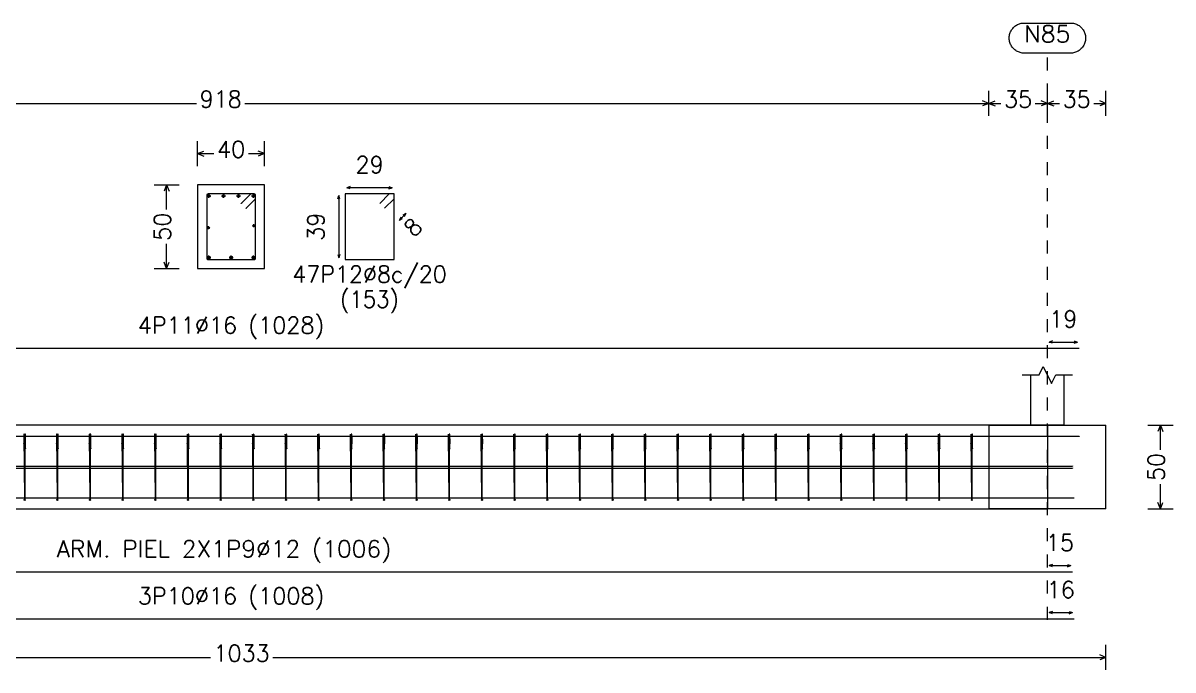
# Model space of a CAD drawing. Header units: inches. Extents: x 72863 to 72995, y 49095 to 49225.
# Drawn here: x 72916.11 to 72924.91, y 49138.99 to 49143.94 of the extents above; entities that cross this region are included whole.
import ezdxf
from ezdxf.enums import TextEntityAlignment as Align

# ---------------------------------------------------------------- set-up
doc = ezdxf.new("R2010")
doc.units = ezdxf.units.IN
doc.linetypes.add('CYPE_PUNTO', pattern=[0.075, 0, -0.075])
for name, color, linetype, lineweight in [('CIM_COTAS', 2, 'Continuous', 9), ('CIM_DIB_ARMADOS', 4, 'Continuous', 9), ('CIM_GEOMETRIA', 2, 'Continuous', 9), ('CIM_TXT_ARMADOS', 3, 'Continuous', 9)]:
    doc.layers.add(name, color=color, linetype=linetype, lineweight=lineweight)
doc.styles.add('CYPETXT', font='romans__.ttf', dxfattribs={"height": 0.2})

msp = doc.modelspace()

# ---------------------------------------------------------------- hatches: boundary and pattern name
at = {"layer": 'CIM_DIB_ARMADOS'}
h = msp.add_hatch(color=256, dxfattribs=at)
edge = h.paths.add_edge_path()
edge.add_arc((72917.7791, 49142.5564), 0.00102, 0, 360)
h = msp.add_hatch(color=256, dxfattribs=at)
edge = h.paths.add_edge_path()
edge.add_arc((72917.8162, 49142.5193), 0.00102, 0, 360)
h = msp.add_hatch(color=256, dxfattribs=at)
edge = h.paths.add_edge_path()
edge.add_arc((72916.1171, 49140.7189), 0.00102, 0, 360)
h = msp.add_hatch(color=256, dxfattribs=at)
edge = h.paths.add_edge_path()
edge.add_arc((72916.3669, 49140.7189), 0.00102, 0, 360)
h = msp.add_hatch(color=256, dxfattribs=at)
edge = h.paths.add_edge_path()
edge.add_arc((72916.6167, 49140.7189), 0.00102, 0, 360)
h = msp.add_hatch(color=256, dxfattribs=at)
edge = h.paths.add_edge_path()
edge.add_arc((72916.8665, 49140.7189), 0.00102, 0, 360)
h = msp.add_hatch(color=256, dxfattribs=at)
edge = h.paths.add_edge_path()
edge.add_arc((72917.1163, 49140.7189), 0.00102, 0, 360)
h = msp.add_hatch(color=256, dxfattribs=at)
edge = h.paths.add_edge_path()
edge.add_arc((72917.3661, 49140.7189), 0.00102, 0, 360)
h = msp.add_hatch(color=256, dxfattribs=at)
edge = h.paths.add_edge_path()
edge.add_arc((72917.6159, 49140.7189), 0.00102, 0, 360)
h = msp.add_hatch(color=256, dxfattribs=at)
edge = h.paths.add_edge_path()
edge.add_arc((72917.8656, 49140.7189), 0.00102, 0, 360)
h = msp.add_hatch(color=256, dxfattribs=at)
edge = h.paths.add_edge_path()
edge.add_arc((72918.1154, 49140.7189), 0.00102, 0, 360)
h = msp.add_hatch(color=256, dxfattribs=at)
edge = h.paths.add_edge_path()
edge.add_arc((72918.3652, 49140.7189), 0.00102, 0, 360)
h = msp.add_hatch(color=256, dxfattribs=at)
edge = h.paths.add_edge_path()
edge.add_arc((72918.615, 49140.7189), 0.00102, 0, 360)
h = msp.add_hatch(color=256, dxfattribs=at)
edge = h.paths.add_edge_path()
edge.add_arc((72918.8648, 49140.7189), 0.00102, 0, 360)
h = msp.add_hatch(color=256, dxfattribs=at)
edge = h.paths.add_edge_path()
edge.add_arc((72919.1146, 49140.7189), 0.00102, 0, 360)
h = msp.add_hatch(color=256, dxfattribs=at)
edge = h.paths.add_edge_path()
edge.add_arc((72919.3644, 49140.7189), 0.00102, 0, 360)
h = msp.add_hatch(color=256, dxfattribs=at)
edge = h.paths.add_edge_path()
edge.add_arc((72919.6142, 49140.7189), 0.00102, 0, 360)
h = msp.add_hatch(color=256, dxfattribs=at)
edge = h.paths.add_edge_path()
edge.add_arc((72919.864, 49140.7189), 0.00102, 0, 360)
h = msp.add_hatch(color=256, dxfattribs=at)
edge = h.paths.add_edge_path()
edge.add_arc((72920.1138, 49140.7189), 0.00102, 0, 360)
h = msp.add_hatch(color=256, dxfattribs=at)
edge = h.paths.add_edge_path()
edge.add_arc((72920.3636, 49140.7189), 0.00102, 0, 360)
h = msp.add_hatch(color=256, dxfattribs=at)
edge = h.paths.add_edge_path()
edge.add_arc((72920.6133, 49140.7189), 0.00102, 0, 360)
h = msp.add_hatch(color=256, dxfattribs=at)
edge = h.paths.add_edge_path()
edge.add_arc((72920.8631, 49140.7189), 0.00102, 0, 360)
h = msp.add_hatch(color=256, dxfattribs=at)
edge = h.paths.add_edge_path()
edge.add_arc((72921.1129, 49140.7189), 0.00102, 0, 360)
h = msp.add_hatch(color=256, dxfattribs=at)
edge = h.paths.add_edge_path()
edge.add_arc((72921.3627, 49140.7189), 0.00102, 0, 360)
h = msp.add_hatch(color=256, dxfattribs=at)
edge = h.paths.add_edge_path()
edge.add_arc((72921.6125, 49140.7189), 0.00102, 0, 360)
h = msp.add_hatch(color=256, dxfattribs=at)
edge = h.paths.add_edge_path()
edge.add_arc((72921.8623, 49140.7189), 0.00102, 0, 360)
h = msp.add_hatch(color=256, dxfattribs=at)
edge = h.paths.add_edge_path()
edge.add_arc((72922.1121, 49140.7189), 0.00102, 0, 360)
h = msp.add_hatch(color=256, dxfattribs=at)
edge = h.paths.add_edge_path()
edge.add_arc((72922.3619, 49140.7189), 0.00102, 0, 360)
h = msp.add_hatch(color=256, dxfattribs=at)
edge = h.paths.add_edge_path()
edge.add_arc((72922.6117, 49140.7189), 0.00102, 0, 360)
h = msp.add_hatch(color=256, dxfattribs=at)
edge = h.paths.add_edge_path()
edge.add_arc((72922.8615, 49140.7189), 0.00102, 0, 360)
h = msp.add_hatch(color=256, dxfattribs=at)
edge = h.paths.add_edge_path()
edge.add_arc((72923.1113, 49140.7189), 0.00102, 0, 360)
h = msp.add_hatch(color=256, dxfattribs=at)
edge = h.paths.add_edge_path()
edge.add_arc((72923.361, 49140.7189), 0.00102, 0, 360)
h = msp.add_hatch(color=256, dxfattribs=at)
edge = h.paths.add_edge_path()
edge.add_arc((72924.1881, 49140.776), 0.00102, 0, 360)
h = msp.add_hatch(color=256, dxfattribs=at)
edge = h.paths.add_edge_path()
edge.add_arc((72916.1282, 49140.6818), 0.00102, 0, 360)
h = msp.add_hatch(color=256, dxfattribs=at)
edge = h.paths.add_edge_path()
edge.add_arc((72916.378, 49140.6818), 0.00102, 0, 360)
h = msp.add_hatch(color=256, dxfattribs=at)
edge = h.paths.add_edge_path()
edge.add_arc((72916.6278, 49140.6818), 0.00102, 0, 360)
h = msp.add_hatch(color=256, dxfattribs=at)
edge = h.paths.add_edge_path()
edge.add_arc((72916.8776, 49140.6818), 0.00102, 0, 360)
h = msp.add_hatch(color=256, dxfattribs=at)
edge = h.paths.add_edge_path()
edge.add_arc((72917.1274, 49140.6818), 0.00102, 0, 360)
h = msp.add_hatch(color=256, dxfattribs=at)
edge = h.paths.add_edge_path()
edge.add_arc((72917.3772, 49140.6818), 0.00102, 0, 360)
h = msp.add_hatch(color=256, dxfattribs=at)
edge = h.paths.add_edge_path()
edge.add_arc((72917.627, 49140.6818), 0.00102, 0, 360)
h = msp.add_hatch(color=256, dxfattribs=at)
edge = h.paths.add_edge_path()
edge.add_arc((72917.8768, 49140.6818), 0.00102, 0, 360)
h = msp.add_hatch(color=256, dxfattribs=at)
edge = h.paths.add_edge_path()
edge.add_arc((72918.1266, 49140.6818), 0.00102, 0, 360)
h = msp.add_hatch(color=256, dxfattribs=at)
edge = h.paths.add_edge_path()
edge.add_arc((72918.3764, 49140.6818), 0.00102, 0, 360)
h = msp.add_hatch(color=256, dxfattribs=at)
edge = h.paths.add_edge_path()
edge.add_arc((72918.6261, 49140.6818), 0.00102, 0, 360)
h = msp.add_hatch(color=256, dxfattribs=at)
edge = h.paths.add_edge_path()
edge.add_arc((72918.8759, 49140.6818), 0.00102, 0, 360)
h = msp.add_hatch(color=256, dxfattribs=at)
edge = h.paths.add_edge_path()
edge.add_arc((72919.1257, 49140.6818), 0.00102, 0, 360)
h = msp.add_hatch(color=256, dxfattribs=at)
edge = h.paths.add_edge_path()
edge.add_arc((72919.3755, 49140.6818), 0.00102, 0, 360)
h = msp.add_hatch(color=256, dxfattribs=at)
edge = h.paths.add_edge_path()
edge.add_arc((72919.6253, 49140.6818), 0.00102, 0, 360)
h = msp.add_hatch(color=256, dxfattribs=at)
edge = h.paths.add_edge_path()
edge.add_arc((72919.8751, 49140.6818), 0.00102, 0, 360)
h = msp.add_hatch(color=256, dxfattribs=at)
edge = h.paths.add_edge_path()
edge.add_arc((72920.1249, 49140.6818), 0.00102, 0, 360)
h = msp.add_hatch(color=256, dxfattribs=at)
edge = h.paths.add_edge_path()
edge.add_arc((72920.3747, 49140.6818), 0.00102, 0, 360)
h = msp.add_hatch(color=256, dxfattribs=at)
edge = h.paths.add_edge_path()
edge.add_arc((72920.6245, 49140.6818), 0.00102, 0, 360)
h = msp.add_hatch(color=256, dxfattribs=at)
edge = h.paths.add_edge_path()
edge.add_arc((72920.8743, 49140.6818), 0.00102, 0, 360)
h = msp.add_hatch(color=256, dxfattribs=at)
edge = h.paths.add_edge_path()
edge.add_arc((72921.1241, 49140.6818), 0.00102, 0, 360)
h = msp.add_hatch(color=256, dxfattribs=at)
edge = h.paths.add_edge_path()
edge.add_arc((72921.3738, 49140.6818), 0.00102, 0, 360)
h = msp.add_hatch(color=256, dxfattribs=at)
edge = h.paths.add_edge_path()
edge.add_arc((72921.6236, 49140.6818), 0.00102, 0, 360)
h = msp.add_hatch(color=256, dxfattribs=at)
edge = h.paths.add_edge_path()
edge.add_arc((72921.8734, 49140.6818), 0.00102, 0, 360)
h = msp.add_hatch(color=256, dxfattribs=at)
edge = h.paths.add_edge_path()
edge.add_arc((72922.1232, 49140.6818), 0.00102, 0, 360)
h = msp.add_hatch(color=256, dxfattribs=at)
edge = h.paths.add_edge_path()
edge.add_arc((72922.373, 49140.6818), 0.00102, 0, 360)
h = msp.add_hatch(color=256, dxfattribs=at)
edge = h.paths.add_edge_path()
edge.add_arc((72922.6228, 49140.6818), 0.00102, 0, 360)
h = msp.add_hatch(color=256, dxfattribs=at)
edge = h.paths.add_edge_path()
edge.add_arc((72922.8726, 49140.6818), 0.00102, 0, 360)
h = msp.add_hatch(color=256, dxfattribs=at)
edge = h.paths.add_edge_path()
edge.add_arc((72923.1224, 49140.6818), 0.00102, 0, 360)
h = msp.add_hatch(color=256, dxfattribs=at)
edge = h.paths.add_edge_path()
edge.add_arc((72923.3722, 49140.6818), 0.00102, 0, 360)
h = msp.add_hatch(color=256, dxfattribs=at)
edge = h.paths.add_edge_path()
edge.add_arc((72924.1369, 49140.5481), 0.00102, 0, 360)
h = msp.add_hatch(color=256, dxfattribs=at)
edge = h.paths.add_edge_path()
edge.add_arc((72924.1369, 49140.5328), 0.00102, 0, 360)
h = msp.add_hatch(color=256, dxfattribs=at)
edge = h.paths.add_edge_path()
edge.add_arc((72924.1497, 49140.3049), 0.00102, 0, 360)

# ---------------------------------------------------------------- linework, layer by layer
at = {"layer": 'CIM_COTAS', "linetype": 'CYPE_PUNTO'}
msp.add_line((72923.9449, 49139.3725), (72923.9449, 49143.7056), dxfattribs=at)
at = {"layer": 'CIM_COTAS'}
for p, q in [((72923.4969, 49143.2256), (72923.4969, 49143.4176)), ((72923.4969, 49143.2256), (72923.4969, 49143.4176)), ((72923.9449, 49143.2256), (72923.9449, 49143.4176)), ((72923.9449, 49143.2256), (72923.9449, 49143.4176)), ((72924.3929, 49143.2256), (72924.3929, 49143.4176)), ((72911.7465, 49143.3216), (72917.4365, 49143.3216)), ((72917.807, 49143.3216), (72923.4969, 49143.3216)), ((72923.4969, 49143.3216), (72923.4489, 49143.3408)), ((72923.4969, 49143.3216), (72923.4489, 49143.3024)), ((72923.4969, 49143.3216), (72923.5449, 49143.3408)), ((72923.4969, 49143.3216), (72923.5449, 49143.3024)), ((72923.4969, 49143.3216), (72923.5894, 49143.3216)), ((72923.8525, 49143.3216), (72923.9449, 49143.3216)), ((72923.9449, 49143.3216), (72923.8969, 49143.3408)), ((72923.9449, 49143.3216), (72923.8969, 49143.3024)), ((72923.9449, 49143.3216), (72923.9929, 49143.3408)), ((72923.9449, 49143.3216), (72923.9929, 49143.3024)), ((72923.9449, 49143.3216), (72924.0374, 49143.3216)), ((72924.3005, 49143.3216), (72924.3929, 49143.3216)), ((72924.3929, 49143.3216), (72924.3449, 49143.3408)), ((72924.3929, 49143.3216), (72924.3449, 49143.3024)), ((72917.4457, 49142.8416), (72917.4457, 49143.0336)), ((72917.9577, 49142.8416), (72917.9577, 49143.0336)), ((72917.4457, 49142.9376), (72917.4937, 49142.9568)), ((72917.4457, 49142.9376), (72917.4937, 49142.9184)), ((72917.4457, 49142.9376), (72917.5702, 49142.9376)), ((72917.8333, 49142.9376), (72917.9577, 49142.9376)), ((72917.9577, 49142.9376), (72917.9097, 49142.9568)), ((72917.9577, 49142.9376), (72917.9097, 49142.9184)), ((72917.1121, 49142.6979), (72917.3041, 49142.6979)), ((72917.2081, 49142.6979), (72917.1889, 49142.6499)), ((72917.2081, 49142.6979), (72917.2273, 49142.6499)), ((72917.2081, 49142.5094), (72917.2081, 49142.6979)), ((72917.2081, 49142.0579), (72917.2081, 49142.2464)), ((72917.1121, 49142.0579), (72917.3041, 49142.0579)), ((72917.2081, 49142.0579), (72917.1889, 49142.1059)), ((72917.2081, 49142.0579), (72917.2273, 49142.1059)), ((72924.7136, 49140.8605), (72924.9056, 49140.8605)), ((72924.8096, 49140.8605), (72924.7904, 49140.8125)), ((72924.8096, 49140.8605), (72924.8288, 49140.8125)), ((72924.8096, 49140.672), (72924.8096, 49140.8605)), ((72924.8096, 49140.2205), (72924.8096, 49140.4089)), ((72924.7136, 49140.2205), (72924.9056, 49140.2205)), ((72924.8096, 49140.2205), (72924.7904, 49140.2685)), ((72924.8096, 49140.2205), (72924.8288, 49140.2685)), ((72924.3929, 49138.9885), (72924.3929, 49139.1805)), ((72911.1705, 49139.0845), (72917.5427, 49139.0845)), ((72918.0208, 49139.0845), (72924.3929, 49139.0845)), ((72924.3929, 49139.0845), (72924.3449, 49139.1037)), ((72924.3929, 49139.0845), (72924.3449, 49139.0653))]:
    msp.add_line(p, q, dxfattribs=at)
msp.add_lwpolyline([(72924.1216, 49143.936), (72924.1293, 49143.9357), (72924.1369, 49143.9349), (72924.1445, 49143.9337), (72924.152, 49143.9319), (72924.1594, 49143.9296), (72924.1666, 49143.9268), (72924.1735, 49143.9236), (72924.1803, 49143.9199), (72924.1868, 49143.9158), (72924.193, 49143.9112), (72924.1989, 49143.9062), (72924.2044, 49143.9009), (72924.2096, 49143.8952), (72924.2143, 49143.8891), (72924.2187, 49143.8828), (72924.2226, 49143.8761), (72924.2261, 49143.8693), (72924.2291, 49143.8622), (72924.2316, 49143.8549), (72924.2336, 49143.8475), (72924.2352, 49143.8399), (72924.2362, 49143.8323), (72924.2367, 49143.8246), (72924.2367, 49143.8169), (72924.2362, 49143.8092), (72924.2352, 49143.8016), (72924.2336, 49143.7941), (72924.2316, 49143.7866), (72924.2291, 49143.7794), (72924.2261, 49143.7723), (72924.2226, 49143.7654), (72924.2187, 49143.7588), (72924.2143, 49143.7524), (72924.2096, 49143.7464), (72924.2044, 49143.7407), (72924.1989, 49143.7353), (72924.193, 49143.7304), (72924.1868, 49143.7258), (72924.1803, 49143.7217), (72924.1735, 49143.718), (72924.1666, 49143.7147), (72924.1594, 49143.712), (72924.152, 49143.7097), (72924.1445, 49143.7079), (72924.1369, 49143.7066), (72924.1293, 49143.7058), (72924.1216, 49143.7056), (72923.7683, 49143.7056), (72923.7606, 49143.7058), (72923.7529, 49143.7066), (72923.7454, 49143.7079), (72923.7379, 49143.7097), (72923.7305, 49143.712), (72923.7233, 49143.7147), (72923.7163, 49143.718), (72923.7096, 49143.7217), (72923.7031, 49143.7258), (72923.6969, 49143.7304), (72923.691, 49143.7353), (72923.6855, 49143.7407), (72923.6803, 49143.7464), (72923.6756, 49143.7524), (72923.6712, 49143.7588), (72923.6673, 49143.7654), (72923.6638, 49143.7723), (72923.6608, 49143.7794), (72923.6583, 49143.7866), (72923.6562, 49143.7941), (72923.6547, 49143.8016), (72923.6537, 49143.8092), (72923.6532, 49143.8169), (72923.6532, 49143.8246), (72923.6537, 49143.8323), (72923.6547, 49143.8399), (72923.6562, 49143.8475), (72923.6583, 49143.8549), (72923.6608, 49143.8622), (72923.6638, 49143.8693), (72923.6673, 49143.8761), (72923.6712, 49143.8828), (72923.6756, 49143.8891), (72923.6803, 49143.8952), (72923.6855, 49143.9009), (72923.691, 49143.9062), (72923.6969, 49143.9112), (72923.7031, 49143.9158), (72923.7096, 49143.9199), (72923.7163, 49143.9236), (72923.7233, 49143.9268), (72923.7305, 49143.9296), (72923.7379, 49143.9319), (72923.7454, 49143.9337), (72923.7529, 49143.9349), (72923.7606, 49143.9357), (72923.7683, 49143.936), (72924.1216, 49143.936)], close=True, dxfattribs=at)
at = {"layer": 'CIM_DIB_ARMADOS'}
for p, q in [((72917.5149, 49142.6134), (72917.5456, 49142.6134)), ((72917.5302, 49142.5981), (72917.5302, 49142.6288)), ((72917.6292, 49142.6134), (72917.6599, 49142.6134)), ((72917.6446, 49142.5981), (72917.6446, 49142.6288)), ((72917.7436, 49142.6134), (72917.7743, 49142.6134)), ((72917.7589, 49142.5981), (72917.7589, 49142.6288)), ((72917.8579, 49142.6134), (72917.8886, 49142.6134)), ((72917.8733, 49142.5981), (72917.8733, 49142.6288)), ((72917.8758, 49142.3741), (72917.8758, 49142.3971)), ((72917.5161, 49142.3702), (72917.5392, 49142.3702)), ((72917.5277, 49142.3587), (72917.5277, 49142.3817)), ((72917.8643, 49142.3856), (72917.8873, 49142.3856)), ((72917.5149, 49142.1424), (72917.5456, 49142.1424)), ((72917.5302, 49142.127), (72917.5302, 49142.1577)), ((72917.6864, 49142.1424), (72917.7171, 49142.1424)), ((72917.7017, 49142.127), (72917.7017, 49142.1577)), ((72917.8579, 49142.1424), (72917.8886, 49142.1424)), ((72917.8733, 49142.127), (72917.8733, 49142.1577))]:
    msp.add_line(p, q, dxfattribs=at)
for points in [[(72917.8162, 49142.5193), (72917.8856, 49142.5887), (72917.8878, 49142.592), (72917.8886, 49142.5959), (72917.8886, 49142.6185), (72917.8872, 49142.6237), (72917.8835, 49142.6274), (72917.8784, 49142.6288), (72917.5251, 49142.6288), (72917.52, 49142.6274), (72917.5162, 49142.6237), (72917.5149, 49142.6185), (72917.5149, 49142.1373), (72917.5162, 49142.1321), (72917.52, 49142.1284), (72917.5251, 49142.127), (72917.8784, 49142.127), (72917.8835, 49142.1284), (72917.8872, 49142.1321), (72917.8886, 49142.1373), (72917.8886, 49142.6185), (72917.8872, 49142.6237), (72917.8835, 49142.6274), (72917.8784, 49142.6288), (72917.8557, 49142.6288), (72917.8518, 49142.628), (72917.8485, 49142.6258), (72917.7791, 49142.5564)], [(72918.8751, 49142.5193), (72918.9475, 49142.5917), (72918.9475, 49142.6288), (72918.5737, 49142.6288), (72918.5737, 49142.127), (72918.9475, 49142.127), (72918.9475, 49142.6288), (72918.9104, 49142.6288), (72918.838, 49142.5564)], [(72911.2448, 49141.2336), (72911.2448, 49141.4486), (72911.4585, 49141.4486), (72923.9449, 49141.4486), (72924.1881, 49141.4486)], [(72911.2448, 49140.5609), (72911.2448, 49140.7606), (72911.2468, 49140.7683), (72911.2525, 49140.7739), (72911.2601, 49140.776), (72911.4585, 49140.776), (72923.9449, 49140.776), (72924.1881, 49140.776)], [(72916.1282, 49140.6818), (72916.1285, 49140.7512), (72916.1285, 49140.7545), (72916.1284, 49140.7585), (72916.1282, 49140.7811), (72916.1281, 49140.7862), (72916.1281, 49140.79), (72916.128, 49140.7913), (72916.1231, 49140.7913), (72916.1231, 49140.79), (72916.123, 49140.7862), (72916.123, 49140.7811), (72916.123, 49140.2998), (72916.123, 49140.2947), (72916.123, 49140.2909), (72916.123, 49140.2896), (72916.123, 49140.2909), (72916.1229, 49140.2947), (72916.1229, 49140.2998), (72916.118, 49140.7811), (72916.1179, 49140.7862), (72916.1178, 49140.79), (72916.1177, 49140.7913), (72916.1174, 49140.7913), (72916.1174, 49140.7906), (72916.1174, 49140.7883), (72916.1171, 49140.7189)], [(72916.378, 49140.6818), (72916.3783, 49140.7512), (72916.3783, 49140.7545), (72916.3782, 49140.7585), (72916.378, 49140.7811), (72916.3779, 49140.7862), (72916.3778, 49140.79), (72916.3778, 49140.7913), (72916.3729, 49140.7913), (72916.3729, 49140.79), (72916.3728, 49140.7862), (72916.3728, 49140.7811), (72916.3728, 49140.2998), (72916.3728, 49140.2947), (72916.3728, 49140.2909), (72916.3728, 49140.2896), (72916.3728, 49140.2909), (72916.3727, 49140.2947), (72916.3727, 49140.2998), (72916.3678, 49140.7811), (72916.3677, 49140.7862), (72916.3676, 49140.79), (72916.3675, 49140.7913), (72916.3672, 49140.7913), (72916.3672, 49140.7906), (72916.3671, 49140.7883), (72916.3669, 49140.7189)], [(72916.6278, 49140.6818), (72916.6281, 49140.7512), (72916.6281, 49140.7545), (72916.628, 49140.7585), (72916.6278, 49140.7811), (72916.6277, 49140.7862), (72916.6276, 49140.79), (72916.6276, 49140.7913), (72916.6227, 49140.7913), (72916.6226, 49140.79), (72916.6226, 49140.7862), (72916.6226, 49140.7811), (72916.6226, 49140.2998), (72916.6226, 49140.2947), (72916.6226, 49140.2909), (72916.6226, 49140.2896), (72916.6226, 49140.2909), (72916.6225, 49140.2947), (72916.6225, 49140.2998), (72916.6176, 49140.7811), (72916.6175, 49140.7862), (72916.6174, 49140.79), (72916.6173, 49140.7913), (72916.617, 49140.7913), (72916.617, 49140.7906), (72916.6169, 49140.7883), (72916.6167, 49140.7189)], [(72916.8776, 49140.6818), (72916.8779, 49140.7512), (72916.8779, 49140.7545), (72916.8778, 49140.7585), (72916.8776, 49140.7811), (72916.8775, 49140.7862), (72916.8774, 49140.79), (72916.8773, 49140.7913), (72916.8725, 49140.7913), (72916.8724, 49140.79), (72916.8724, 49140.7862), (72916.8724, 49140.7811), (72916.8724, 49140.2998), (72916.8724, 49140.2947), (72916.8724, 49140.2909), (72916.8724, 49140.2896), (72916.8724, 49140.2909), (72916.8723, 49140.2947), (72916.8723, 49140.2998), (72916.8674, 49140.7811), (72916.8673, 49140.7862), (72916.8672, 49140.79), (72916.8671, 49140.7913), (72916.8668, 49140.7913), (72916.8668, 49140.7906), (72916.8667, 49140.7883), (72916.8665, 49140.7189)], [(72917.1274, 49140.6818), (72917.1276, 49140.7512), (72917.1276, 49140.7545), (72917.1276, 49140.7585), (72917.1274, 49140.7811), (72917.1273, 49140.7862), (72917.1272, 49140.79), (72917.1271, 49140.7913), (72917.1223, 49140.7913), (72917.1222, 49140.79), (72917.1222, 49140.7862), (72917.1222, 49140.7811), (72917.1222, 49140.2998), (72917.1222, 49140.2947), (72917.1222, 49140.2909), (72917.1222, 49140.2896), (72917.1221, 49140.2909), (72917.1221, 49140.2947), (72917.1221, 49140.2998), (72917.1171, 49140.7811), (72917.1171, 49140.7862), (72917.117, 49140.79), (72917.1169, 49140.7913), (72917.1166, 49140.7913), (72917.1165, 49140.7906), (72917.1165, 49140.7883), (72917.1163, 49140.7189)], [(72917.3772, 49140.6818), (72917.3774, 49140.7512), (72917.3774, 49140.7545), (72917.3774, 49140.7585), (72917.3772, 49140.7811), (72917.3771, 49140.7862), (72917.377, 49140.79), (72917.3769, 49140.7913), (72917.3721, 49140.7913), (72917.372, 49140.79), (72917.372, 49140.7862), (72917.3719, 49140.7811), (72917.3719, 49140.2998), (72917.3719, 49140.2947), (72917.3719, 49140.2909), (72917.3719, 49140.2896), (72917.3719, 49140.2909), (72917.3719, 49140.2947), (72917.3718, 49140.2998), (72917.3669, 49140.7811), (72917.3669, 49140.7862), (72917.3668, 49140.79), (72917.3667, 49140.7913), (72917.3664, 49140.7913), (72917.3663, 49140.7906), (72917.3663, 49140.7883), (72917.3661, 49140.7189)], [(72917.627, 49140.6818), (72917.6272, 49140.7512), (72917.6272, 49140.7545), (72917.6272, 49140.7585), (72917.627, 49140.7811), (72917.6269, 49140.7862), (72917.6268, 49140.79), (72917.6267, 49140.7913), (72917.6219, 49140.7913), (72917.6218, 49140.79), (72917.6218, 49140.7862), (72917.6217, 49140.7811), (72917.6217, 49140.2998), (72917.6217, 49140.2947), (72917.6217, 49140.2909), (72917.6217, 49140.2896), (72917.6217, 49140.2909), (72917.6217, 49140.2947), (72917.6216, 49140.2998), (72917.6167, 49140.7811), (72917.6167, 49140.7862), (72917.6166, 49140.79), (72917.6165, 49140.7913), (72917.6162, 49140.7913), (72917.6161, 49140.7906), (72917.6161, 49140.7883), (72917.6159, 49140.7189)], [(72917.8768, 49140.6818), (72917.877, 49140.7512), (72917.877, 49140.7545), (72917.877, 49140.7585), (72917.8768, 49140.7811), (72917.8767, 49140.7862), (72917.8766, 49140.79), (72917.8765, 49140.7913), (72917.8717, 49140.7913), (72917.8716, 49140.79), (72917.8715, 49140.7862), (72917.8715, 49140.7811), (72917.8715, 49140.2998), (72917.8715, 49140.2947), (72917.8715, 49140.2909), (72917.8715, 49140.2896), (72917.8715, 49140.2909), (72917.8715, 49140.2947), (72917.8714, 49140.2998), (72917.8665, 49140.7811), (72917.8664, 49140.7862), (72917.8664, 49140.79), (72917.8663, 49140.7913), (72917.866, 49140.7913), (72917.8659, 49140.7906), (72917.8659, 49140.7883), (72917.8656, 49140.7189)], [(72918.1266, 49140.6818), (72918.1268, 49140.7512), (72918.1268, 49140.7545), (72918.1268, 49140.7585), (72918.1265, 49140.7811), (72918.1265, 49140.7862), (72918.1264, 49140.79), (72918.1263, 49140.7913), (72918.1215, 49140.7913), (72918.1214, 49140.79), (72918.1213, 49140.7862), (72918.1213, 49140.7811), (72918.1213, 49140.2998), (72918.1213, 49140.2947), (72918.1213, 49140.2909), (72918.1213, 49140.2896), (72918.1213, 49140.2909), (72918.1213, 49140.2947), (72918.1212, 49140.2998), (72918.1163, 49140.7811), (72918.1162, 49140.7862), (72918.1161, 49140.79), (72918.1161, 49140.7913), (72918.1157, 49140.7913), (72918.1157, 49140.7906), (72918.1157, 49140.7883), (72918.1154, 49140.7189)], [(72918.3764, 49140.6818), (72918.3766, 49140.7512), (72918.3766, 49140.7545), (72918.3766, 49140.7585), (72918.3763, 49140.7811), (72918.3763, 49140.7862), (72918.3762, 49140.79), (72918.3761, 49140.7913), (72918.3713, 49140.7913), (72918.3712, 49140.79), (72918.3711, 49140.7862), (72918.3711, 49140.7811), (72918.3711, 49140.2998), (72918.3711, 49140.2947), (72918.3711, 49140.2909), (72918.3711, 49140.2896), (72918.3711, 49140.2909), (72918.3711, 49140.2947), (72918.371, 49140.2998), (72918.3661, 49140.7811), (72918.366, 49140.7862), (72918.3659, 49140.79), (72918.3658, 49140.7913), (72918.3655, 49140.7913), (72918.3655, 49140.7906), (72918.3655, 49140.7883), (72918.3652, 49140.7189)], [(72918.6261, 49140.6818), (72918.6264, 49140.7512), (72918.6264, 49140.7545), (72918.6264, 49140.7585), (72918.6261, 49140.7811), (72918.6261, 49140.7862), (72918.626, 49140.79), (72918.6259, 49140.7913), (72918.621, 49140.7913), (72918.621, 49140.79), (72918.6209, 49140.7862), (72918.6209, 49140.7811), (72918.6209, 49140.2998), (72918.6209, 49140.2947), (72918.6209, 49140.2909), (72918.6209, 49140.2896), (72918.6209, 49140.2909), (72918.6208, 49140.2947), (72918.6208, 49140.2998), (72918.6159, 49140.7811), (72918.6158, 49140.7862), (72918.6157, 49140.79), (72918.6156, 49140.7913), (72918.6153, 49140.7913), (72918.6153, 49140.7906), (72918.6153, 49140.7883), (72918.615, 49140.7189)], [(72918.8759, 49140.6818), (72918.8762, 49140.7512), (72918.8762, 49140.7545), (72918.8761, 49140.7585), (72918.8759, 49140.7811), (72918.8758, 49140.7862), (72918.8758, 49140.79), (72918.8757, 49140.7913), (72918.8708, 49140.7913), (72918.8708, 49140.79), (72918.8707, 49140.7862), (72918.8707, 49140.7811), (72918.8707, 49140.2998), (72918.8707, 49140.2947), (72918.8707, 49140.2909), (72918.8707, 49140.2896), (72918.8707, 49140.2909), (72918.8706, 49140.2947), (72918.8706, 49140.2998), (72918.8657, 49140.7811), (72918.8656, 49140.7862), (72918.8655, 49140.79), (72918.8654, 49140.7913), (72918.8651, 49140.7913), (72918.8651, 49140.7906), (72918.8651, 49140.7883), (72918.8648, 49140.7189)], [(72919.1257, 49140.6818), (72919.126, 49140.7512), (72919.126, 49140.7545), (72919.1259, 49140.7585), (72919.1257, 49140.7811), (72919.1256, 49140.7862), (72919.1255, 49140.79), (72919.1255, 49140.7913), (72919.1206, 49140.7913), (72919.1206, 49140.79), (72919.1205, 49140.7862), (72919.1205, 49140.7811), (72919.1205, 49140.2998), (72919.1205, 49140.2947), (72919.1205, 49140.2909), (72919.1205, 49140.2896), (72919.1205, 49140.2909), (72919.1204, 49140.2947), (72919.1204, 49140.2998), (72919.1155, 49140.7811), (72919.1154, 49140.7862), (72919.1153, 49140.79), (72919.1152, 49140.7913), (72919.1149, 49140.7913), (72919.1149, 49140.7906), (72919.1148, 49140.7883), (72919.1146, 49140.7189)], [(72919.3755, 49140.6818), (72919.3758, 49140.7512), (72919.3758, 49140.7545), (72919.3757, 49140.7585), (72919.3755, 49140.7811), (72919.3754, 49140.7862), (72919.3753, 49140.79), (72919.3753, 49140.7913), (72919.3704, 49140.7913), (72919.3703, 49140.79), (72919.3703, 49140.7862), (72919.3703, 49140.7811), (72919.3703, 49140.2998), (72919.3703, 49140.2947), (72919.3703, 49140.2909), (72919.3703, 49140.2896), (72919.3703, 49140.2909), (72919.3702, 49140.2947), (72919.3702, 49140.2998), (72919.3653, 49140.7811), (72919.3652, 49140.7862), (72919.3651, 49140.79), (72919.365, 49140.7913), (72919.3647, 49140.7913), (72919.3647, 49140.7906), (72919.3646, 49140.7883), (72919.3644, 49140.7189)], [(72919.6253, 49140.6818), (72919.6256, 49140.7512), (72919.6255, 49140.7545), (72919.6255, 49140.7585), (72919.6253, 49140.7811), (72919.6252, 49140.7862), (72919.6251, 49140.79), (72919.625, 49140.7913), (72919.6202, 49140.7913), (72919.6201, 49140.79), (72919.6201, 49140.7862), (72919.6201, 49140.7811), (72919.6201, 49140.2998), (72919.6201, 49140.2947), (72919.6201, 49140.2909), (72919.6201, 49140.2896), (72919.62, 49140.2909), (72919.62, 49140.2947), (72919.62, 49140.2998), (72919.615, 49140.7811), (72919.615, 49140.7862), (72919.6149, 49140.79), (72919.6148, 49140.7913), (72919.6145, 49140.7913), (72919.6144, 49140.7906), (72919.6144, 49140.7883), (72919.6142, 49140.7189)], [(72919.8751, 49140.6818), (72919.8753, 49140.7512), (72919.8753, 49140.7545), (72919.8753, 49140.7585), (72919.8751, 49140.7811), (72919.875, 49140.7862), (72919.8749, 49140.79), (72919.8748, 49140.7913), (72919.87, 49140.7913), (72919.8699, 49140.79), (72919.8699, 49140.7862), (72919.8699, 49140.7811), (72919.8699, 49140.2998), (72919.8699, 49140.2947), (72919.8699, 49140.2909), (72919.8699, 49140.2896), (72919.8698, 49140.2909), (72919.8698, 49140.2947), (72919.8697, 49140.2998), (72919.8648, 49140.7811), (72919.8648, 49140.7862), (72919.8647, 49140.79), (72919.8646, 49140.7913), (72919.8643, 49140.7913), (72919.8642, 49140.7906), (72919.8642, 49140.7883), (72919.864, 49140.7189)], [(72920.1249, 49140.6818), (72920.1251, 49140.7512), (72920.1251, 49140.7545), (72920.1251, 49140.7585), (72920.1249, 49140.7811), (72920.1248, 49140.7862), (72920.1247, 49140.79), (72920.1246, 49140.7913), (72920.1198, 49140.7913), (72920.1197, 49140.79), (72920.1197, 49140.7862), (72920.1196, 49140.7811), (72920.1196, 49140.2998), (72920.1196, 49140.2947), (72920.1196, 49140.2909), (72920.1196, 49140.2896), (72920.1196, 49140.2909), (72920.1196, 49140.2947), (72920.1195, 49140.2998), (72920.1146, 49140.7811), (72920.1146, 49140.7862), (72920.1145, 49140.79), (72920.1144, 49140.7913), (72920.1141, 49140.7913), (72920.114, 49140.7906), (72920.114, 49140.7883), (72920.1138, 49140.7189)], [(72920.3747, 49140.6818), (72920.3749, 49140.7512), (72920.3749, 49140.7545), (72920.3749, 49140.7585), (72920.3747, 49140.7811), (72920.3746, 49140.7862), (72920.3745, 49140.79), (72920.3744, 49140.7913), (72920.3696, 49140.7913), (72920.3695, 49140.79), (72920.3695, 49140.7862), (72920.3694, 49140.7811), (72920.3694, 49140.2998), (72920.3694, 49140.2947), (72920.3694, 49140.2909), (72920.3694, 49140.2896), (72920.3694, 49140.2909), (72920.3694, 49140.2947), (72920.3693, 49140.2998), (72920.3644, 49140.7811), (72920.3643, 49140.7862), (72920.3643, 49140.79), (72920.3642, 49140.7913), (72920.3639, 49140.7913), (72920.3638, 49140.7906), (72920.3638, 49140.7883), (72920.3636, 49140.7189)], [(72920.6245, 49140.6818), (72920.6247, 49140.7512), (72920.6247, 49140.7545), (72920.6247, 49140.7585), (72920.6245, 49140.7811), (72920.6244, 49140.7862), (72920.6243, 49140.79), (72920.6242, 49140.7913), (72920.6194, 49140.7913), (72920.6193, 49140.79), (72920.6192, 49140.7862), (72920.6192, 49140.7811), (72920.6192, 49140.2998), (72920.6192, 49140.2947), (72920.6192, 49140.2909), (72920.6192, 49140.2896), (72920.6192, 49140.2909), (72920.6192, 49140.2947), (72920.6191, 49140.2998), (72920.6142, 49140.7811), (72920.6141, 49140.7862), (72920.614, 49140.79), (72920.614, 49140.7913), (72920.6137, 49140.7913), (72920.6136, 49140.7906), (72920.6136, 49140.7883), (72920.6133, 49140.7189)], [(72920.8743, 49140.6818), (72920.8745, 49140.7512), (72920.8745, 49140.7545), (72920.8745, 49140.7585), (72920.8742, 49140.7811), (72920.8742, 49140.7862), (72920.8741, 49140.79), (72920.874, 49140.7913), (72920.8692, 49140.7913), (72920.8691, 49140.79), (72920.869, 49140.7862), (72920.869, 49140.7811), (72920.869, 49140.2998), (72920.869, 49140.2947), (72920.869, 49140.2909), (72920.869, 49140.2896), (72920.869, 49140.2909), (72920.869, 49140.2947), (72920.8689, 49140.2998), (72920.864, 49140.7811), (72920.8639, 49140.7862), (72920.8638, 49140.79), (72920.8638, 49140.7913), (72920.8634, 49140.7913), (72920.8634, 49140.7906), (72920.8634, 49140.7883), (72920.8631, 49140.7189)], [(72921.1241, 49140.6818), (72921.1243, 49140.7512), (72921.1243, 49140.7545), (72921.1243, 49140.7585), (72921.124, 49140.7811), (72921.124, 49140.7862), (72921.1239, 49140.79), (72921.1238, 49140.7913), (72921.1189, 49140.7913), (72921.1189, 49140.79), (72921.1188, 49140.7862), (72921.1188, 49140.7811), (72921.1188, 49140.2998), (72921.1188, 49140.2947), (72921.1188, 49140.2909), (72921.1188, 49140.2896), (72921.1188, 49140.2909), (72921.1188, 49140.2947), (72921.1187, 49140.2998), (72921.1138, 49140.7811), (72921.1137, 49140.7862), (72921.1136, 49140.79), (72921.1135, 49140.7913), (72921.1132, 49140.7913), (72921.1132, 49140.7906), (72921.1132, 49140.7883), (72921.1129, 49140.7189)], [(72921.3738, 49140.6818), (72921.3741, 49140.7512), (72921.3741, 49140.7545), (72921.3741, 49140.7585), (72921.3738, 49140.7811), (72921.3738, 49140.7862), (72921.3737, 49140.79), (72921.3736, 49140.7913), (72921.3687, 49140.7913), (72921.3687, 49140.79), (72921.3686, 49140.7862), (72921.3686, 49140.7811), (72921.3686, 49140.2998), (72921.3686, 49140.2947), (72921.3686, 49140.2909), (72921.3686, 49140.2896), (72921.3686, 49140.2909), (72921.3685, 49140.2947), (72921.3685, 49140.2998), (72921.3636, 49140.7811), (72921.3635, 49140.7862), (72921.3634, 49140.79), (72921.3633, 49140.7913), (72921.363, 49140.7913), (72921.363, 49140.7906), (72921.363, 49140.7883), (72921.3627, 49140.7189)], [(72921.6236, 49140.6818), (72921.6239, 49140.7512), (72921.6239, 49140.7545), (72921.6238, 49140.7585), (72921.6236, 49140.7811), (72921.6235, 49140.7862), (72921.6235, 49140.79), (72921.6234, 49140.7913), (72921.6185, 49140.7913), (72921.6185, 49140.79), (72921.6184, 49140.7862), (72921.6184, 49140.7811), (72921.6184, 49140.2998), (72921.6184, 49140.2947), (72921.6184, 49140.2909), (72921.6184, 49140.2896), (72921.6184, 49140.2909), (72921.6183, 49140.2947), (72921.6183, 49140.2998), (72921.6134, 49140.7811), (72921.6133, 49140.7862), (72921.6132, 49140.79), (72921.6131, 49140.7913), (72921.6128, 49140.7913), (72921.6128, 49140.7906), (72921.6127, 49140.7883), (72921.6125, 49140.7189)], [(72921.8734, 49140.6818), (72921.8737, 49140.7512), (72921.8737, 49140.7545), (72921.8736, 49140.7585), (72921.8734, 49140.7811), (72921.8733, 49140.7862), (72921.8732, 49140.79), (72921.8732, 49140.7913), (72921.8683, 49140.7913), (72921.8682, 49140.79), (72921.8682, 49140.7862), (72921.8682, 49140.7811), (72921.8682, 49140.2998), (72921.8682, 49140.2947), (72921.8682, 49140.2909), (72921.8682, 49140.2896), (72921.8682, 49140.2909), (72921.8681, 49140.2947), (72921.8681, 49140.2998), (72921.8632, 49140.7811), (72921.8631, 49140.7862), (72921.863, 49140.79), (72921.8629, 49140.7913), (72921.8626, 49140.7913), (72921.8626, 49140.7906), (72921.8625, 49140.7883), (72921.8623, 49140.7189)], [(72922.1232, 49140.6818), (72922.1235, 49140.7512), (72922.1235, 49140.7545), (72922.1234, 49140.7585), (72922.1232, 49140.7811), (72922.1231, 49140.7862), (72922.123, 49140.79), (72922.1229, 49140.7913), (72922.1181, 49140.7913), (72922.118, 49140.79), (72922.118, 49140.7862), (72922.118, 49140.7811), (72922.118, 49140.2998), (72922.118, 49140.2947), (72922.118, 49140.2909), (72922.118, 49140.2896), (72922.118, 49140.2909), (72922.1179, 49140.2947), (72922.1179, 49140.2998), (72922.113, 49140.7811), (72922.1129, 49140.7862), (72922.1128, 49140.79), (72922.1127, 49140.7913), (72922.1124, 49140.7913), (72922.1124, 49140.7906), (72922.1123, 49140.7883), (72922.1121, 49140.7189)], [(72922.373, 49140.6818), (72922.3732, 49140.7512), (72922.3732, 49140.7545), (72922.3732, 49140.7585), (72922.373, 49140.7811), (72922.3729, 49140.7862), (72922.3728, 49140.79), (72922.3727, 49140.7913), (72922.3679, 49140.7913), (72922.3678, 49140.79), (72922.3678, 49140.7862), (72922.3678, 49140.7811), (72922.3678, 49140.2998), (72922.3678, 49140.2947), (72922.3678, 49140.2909), (72922.3678, 49140.2896), (72922.3677, 49140.2909), (72922.3677, 49140.2947), (72922.3677, 49140.2998), (72922.3627, 49140.7811), (72922.3627, 49140.7862), (72922.3626, 49140.79), (72922.3625, 49140.7913), (72922.3622, 49140.7913), (72922.3621, 49140.7906), (72922.3621, 49140.7883), (72922.3619, 49140.7189)], [(72922.6228, 49140.6818), (72922.623, 49140.7512), (72922.623, 49140.7545), (72922.623, 49140.7585), (72922.6228, 49140.7811), (72922.6227, 49140.7862), (72922.6226, 49140.79), (72922.6225, 49140.7913), (72922.6177, 49140.7913), (72922.6176, 49140.79), (72922.6176, 49140.7862), (72922.6176, 49140.7811), (72922.6176, 49140.2998), (72922.6176, 49140.2947), (72922.6176, 49140.2909), (72922.6176, 49140.2896), (72922.6175, 49140.2909), (72922.6175, 49140.2947), (72922.6174, 49140.2998), (72922.6125, 49140.7811), (72922.6125, 49140.7862), (72922.6124, 49140.79), (72922.6123, 49140.7913), (72922.612, 49140.7913), (72922.6119, 49140.7906), (72922.6119, 49140.7883), (72922.6117, 49140.7189)], [(72922.8726, 49140.6818), (72922.8728, 49140.7512), (72922.8728, 49140.7545), (72922.8728, 49140.7585), (72922.8726, 49140.7811), (72922.8725, 49140.7862), (72922.8724, 49140.79), (72922.8723, 49140.7913), (72922.8675, 49140.7913), (72922.8674, 49140.79), (72922.8674, 49140.7862), (72922.8673, 49140.7811), (72922.8673, 49140.2998), (72922.8673, 49140.2947), (72922.8673, 49140.2909), (72922.8673, 49140.2896), (72922.8673, 49140.2909), (72922.8673, 49140.2947), (72922.8672, 49140.2998), (72922.8623, 49140.7811), (72922.8623, 49140.7862), (72922.8622, 49140.79), (72922.8621, 49140.7913), (72922.8618, 49140.7913), (72922.8617, 49140.7906), (72922.8617, 49140.7883), (72922.8615, 49140.7189)], [(72923.1224, 49140.6818), (72923.1226, 49140.7512), (72923.1226, 49140.7545), (72923.1226, 49140.7585), (72923.1224, 49140.7811), (72923.1223, 49140.7862), (72923.1222, 49140.79), (72923.1221, 49140.7913), (72923.1173, 49140.7913), (72923.1172, 49140.79), (72923.1172, 49140.7862), (72923.1171, 49140.7811), (72923.1171, 49140.2998), (72923.1171, 49140.2947), (72923.1171, 49140.2909), (72923.1171, 49140.2896), (72923.1171, 49140.2909), (72923.1171, 49140.2947), (72923.117, 49140.2998), (72923.1121, 49140.7811), (72923.112, 49140.7862), (72923.112, 49140.79), (72923.1119, 49140.7913), (72923.1116, 49140.7913), (72923.1115, 49140.7906), (72923.1115, 49140.7883), (72923.1113, 49140.7189)], [(72923.3722, 49140.6818), (72923.3724, 49140.7512), (72923.3724, 49140.7545), (72923.3724, 49140.7585), (72923.3721, 49140.7811), (72923.3721, 49140.7862), (72923.372, 49140.79), (72923.3719, 49140.7913), (72923.3671, 49140.7913), (72923.367, 49140.79), (72923.3669, 49140.7862), (72923.3669, 49140.7811), (72923.3669, 49140.2998), (72923.3669, 49140.2947), (72923.3669, 49140.2909), (72923.3669, 49140.2896), (72923.3669, 49140.2909), (72923.3669, 49140.2947), (72923.3668, 49140.2998), (72923.3619, 49140.7811), (72923.3618, 49140.7862), (72923.3617, 49140.79), (72923.3617, 49140.7913), (72923.3614, 49140.7913), (72923.3613, 49140.7906), (72923.3613, 49140.7883), (72923.361, 49140.7189)], [(72911.2665, 49140.5481), (72911.4585, 49140.5481), (72923.9449, 49140.5481), (72924.1369, 49140.5481)], [(72911.2665, 49140.5328), (72911.4585, 49140.5328), (72923.9449, 49140.5328), (72924.1369, 49140.5328)], [(72911.2537, 49140.3049), (72911.4585, 49140.3049), (72923.9449, 49140.3049), (72924.1497, 49140.3049)], [(72911.2665, 49139.7385), (72911.4585, 49139.7385), (72923.9449, 49139.7385), (72924.1369, 49139.7385)], [(72911.2537, 49139.3789), (72911.4585, 49139.3789), (72923.9449, 49139.3789), (72924.1497, 49139.3789)]]:
    msp.add_lwpolyline(points, dxfattribs=at)
for centre, radius in [((72917.5302, 49142.6134), 0.0102), ((72917.6446, 49142.6134), 0.0102), ((72917.7589, 49142.6134), 0.0102), ((72917.8733, 49142.6134), 0.0102), ((72917.7791, 49142.5564), 0.00102), ((72917.8162, 49142.5193), 0.00102), ((72917.8758, 49142.3856), 0.00768), ((72917.5277, 49142.3702), 0.00768), ((72917.5302, 49142.1424), 0.0102), ((72917.7017, 49142.1424), 0.0102), ((72917.8733, 49142.1424), 0.0102), ((72916.1171, 49140.7189), 0.00102), ((72916.3669, 49140.7189), 0.00102), ((72916.6167, 49140.7189), 0.00102), ((72916.8665, 49140.7189), 0.00102), ((72917.1163, 49140.7189), 0.00102), ((72917.3661, 49140.7189), 0.00102), ((72917.6159, 49140.7189), 0.00102), ((72917.8656, 49140.7189), 0.00102), ((72918.1154, 49140.7189), 0.00102), ((72918.3652, 49140.7189), 0.00102), ((72918.615, 49140.7189), 0.00102), ((72918.8648, 49140.7189), 0.00102), ((72919.1146, 49140.7189), 0.00102), ((72919.3644, 49140.7189), 0.00102), ((72919.6142, 49140.7189), 0.00102), ((72919.864, 49140.7189), 0.00102), ((72920.1138, 49140.7189), 0.00102), ((72920.3636, 49140.7189), 0.00102), ((72920.6133, 49140.7189), 0.00102), ((72920.8631, 49140.7189), 0.00102), ((72921.1129, 49140.7189), 0.00102), ((72921.3627, 49140.7189), 0.00102), ((72921.6125, 49140.7189), 0.00102), ((72921.8623, 49140.7189), 0.00102), ((72922.1121, 49140.7189), 0.00102), ((72922.3619, 49140.7189), 0.00102), ((72922.6117, 49140.7189), 0.00102), ((72922.8615, 49140.7189), 0.00102), ((72923.1113, 49140.7189), 0.00102), ((72923.361, 49140.7189), 0.00102), ((72924.1881, 49140.776), 0.00102), ((72916.1282, 49140.6818), 0.00102), ((72916.378, 49140.6818), 0.00102), ((72916.6278, 49140.6818), 0.00102), ((72916.8776, 49140.6818), 0.00102), ((72917.1274, 49140.6818), 0.00102), ((72917.3772, 49140.6818), 0.00102), ((72917.627, 49140.6818), 0.00102), ((72917.8768, 49140.6818), 0.00102), ((72918.1266, 49140.6818), 0.00102), ((72918.3764, 49140.6818), 0.00102), ((72918.6261, 49140.6818), 0.00102), ((72918.8759, 49140.6818), 0.00102), ((72919.1257, 49140.6818), 0.00102), ((72919.3755, 49140.6818), 0.00102), ((72919.6253, 49140.6818), 0.00102), ((72919.8751, 49140.6818), 0.00102), ((72920.1249, 49140.6818), 0.00102), ((72920.3747, 49140.6818), 0.00102), ((72920.6245, 49140.6818), 0.00102), ((72920.8743, 49140.6818), 0.00102), ((72921.1241, 49140.6818), 0.00102), ((72921.3738, 49140.6818), 0.00102), ((72921.6236, 49140.6818), 0.00102), ((72921.8734, 49140.6818), 0.00102), ((72922.1232, 49140.6818), 0.00102), ((72922.373, 49140.6818), 0.00102), ((72922.6228, 49140.6818), 0.00102), ((72922.8726, 49140.6818), 0.00102), ((72923.1224, 49140.6818), 0.00102), ((72923.3722, 49140.6818), 0.00102), ((72924.1369, 49140.5481), 0.00102), ((72924.1369, 49140.5328), 0.00102), ((72916.123, 49140.2896), 0.00512), ((72916.3728, 49140.2896), 0.00512), ((72916.6226, 49140.2896), 0.00512), ((72916.8724, 49140.2896), 0.00512), ((72917.1222, 49140.2896), 0.00512), ((72917.3719, 49140.2896), 0.00512), ((72917.6217, 49140.2896), 0.00512), ((72917.8715, 49140.2896), 0.00512), ((72918.1213, 49140.2896), 0.00512), ((72918.3711, 49140.2896), 0.00512), ((72918.6209, 49140.2896), 0.00512), ((72918.8707, 49140.2896), 0.00512), ((72919.1205, 49140.2896), 0.00512), ((72919.3703, 49140.2896), 0.00512), ((72919.6201, 49140.2896), 0.00512), ((72919.8699, 49140.2896), 0.00512), ((72920.1196, 49140.2896), 0.00512), ((72920.3694, 49140.2896), 0.00512), ((72920.6192, 49140.2896), 0.00512), ((72920.869, 49140.2896), 0.00512), ((72921.1188, 49140.2896), 0.00512), ((72921.3686, 49140.2896), 0.00512), ((72921.6184, 49140.2896), 0.00512), ((72921.8682, 49140.2896), 0.00512), ((72922.118, 49140.2896), 0.00512), ((72922.3678, 49140.2896), 0.00512), ((72922.6176, 49140.2896), 0.00512), ((72922.8673, 49140.2896), 0.00512), ((72923.1171, 49140.2896), 0.00512), ((72923.3669, 49140.2896), 0.00512), ((72924.1497, 49140.3049), 0.00102)]:
    msp.add_circle(centre, radius, dxfattribs=at)
at = {"layer": 'CIM_GEOMETRIA'}
for p, q in [((72923.8169, 49141.2445), (72923.8169, 49140.8605)), ((72924.0729, 49140.8605), (72924.0729, 49141.2445)), ((72923.9449, 49140.8605), (72911.4585, 49140.8605)), ((72923.4969, 49140.8605), (72924.3929, 49140.8605)), ((72923.4969, 49140.8605), (72923.4969, 49140.2205)), ((72924.0729, 49140.8605), (72923.8169, 49140.8605)), ((72923.9449, 49140.8605), (72923.9449, 49140.2205)), ((72924.3929, 49140.2205), (72924.3929, 49140.8605)), ((72911.4585, 49140.2205), (72923.9449, 49140.2205)), ((72924.3929, 49140.2205), (72923.4969, 49140.2205))]:
    msp.add_line(p, q, dxfattribs=at)
msp.add_lwpolyline([(72917.4457, 49142.6979), (72917.4457, 49142.0579), (72917.9577, 49142.0579), (72917.9577, 49142.6979), (72917.4457, 49142.6979)], close=True, dxfattribs=at)
msp.add_lwpolyline([(72923.7529, 49141.2445), (72923.8809, 49141.2445), (72923.9129, 49141.3085), (72923.9769, 49141.1805), (72924.0089, 49141.2445), (72924.1369, 49141.2445)], dxfattribs=at)
at = {"layer": 'CIM_TXT_ARMADOS'}
for p, q in [((72918.6123, 49142.6848), (72918.5867, 49142.6768)), ((72918.6123, 49142.6688), (72918.5867, 49142.6768)), ((72918.9346, 49142.6768), (72918.5867, 49142.6768)), ((72918.909, 49142.6848), (72918.9346, 49142.6768)), ((72918.909, 49142.6688), (72918.9346, 49142.6768)), ((72918.5177, 49142.5902), (72918.5257, 49142.6158)), ((72918.5337, 49142.5902), (72918.5257, 49142.6158)), ((72918.5257, 49142.6158), (72918.5257, 49142.1399)), ((72918.9861, 49142.4266), (72919.0402, 49142.4807)), ((72919.0164, 49142.4683), (72919.0402, 49142.4807)), ((72919.0277, 49142.4569), (72919.0402, 49142.4807)), ((72918.9985, 49142.4503), (72918.9861, 49142.4266)), ((72919.0098, 49142.439), (72918.9861, 49142.4266)), ((72918.5177, 49142.1655), (72918.5257, 49142.1399)), ((72918.5337, 49142.1655), (72918.5257, 49142.1399)), ((72923.9835, 49141.5046), (72923.9579, 49141.4966)), ((72923.9835, 49141.4886), (72923.9579, 49141.4966)), ((72923.9579, 49141.4966), (72924.1752, 49141.4966)), ((72924.1496, 49141.5046), (72924.1752, 49141.4966)), ((72924.1496, 49141.4886), (72924.1752, 49141.4966)), ((72923.9835, 49139.7945), (72923.9579, 49139.7865)), ((72923.9835, 49139.7785), (72923.9579, 49139.7865)), ((72923.9579, 49139.7865), (72924.124, 49139.7865)), ((72924.0984, 49139.7945), (72924.124, 49139.7865)), ((72924.0984, 49139.7785), (72924.124, 49139.7865)), ((72923.9835, 49139.4349), (72923.9579, 49139.4269)), ((72923.9835, 49139.4189), (72923.9579, 49139.4269)), ((72923.9579, 49139.4269), (72924.1368, 49139.4269)), ((72924.1112, 49139.4349), (72924.1368, 49139.4269)), ((72924.1112, 49139.4189), (72924.1368, 49139.4269))]:
    msp.add_line(p, q, dxfattribs=at)

# ---------------------------------------------------------------- texts
at = {"layer": 'CIM_COTAS', "style": 'CYPETXT'}
for s, width, p, p2 in [('N85', 0.924861, (72923.7683, 49143.7888), (72924.1216, 49143.7888)), ('918', 0.872087, (72917.4605, 49143.2896), (72917.783, 49143.2896)), ('35', 0.872087, (72923.6134, 49143.2896), (72923.8285, 49143.2896)), ('35', 0.872087, (72924.0614, 49143.2896), (72924.2765, 49143.2896)), ('40', 0.872087, (72917.5942, 49142.9056), (72917.8093, 49142.9056)), ('1033', 0.872087, (72917.5667, 49139.0525), (72917.9968, 49139.0525))]:
    msp.add_text(s, height=0.128, dxfattribs=dict(at, width=width)).set_placement(p, p2, align=Align.FIT)
at = {"layer": 'CIM_COTAS', "style": 'CYPETXT', "width": 0.872087}
for p, p2 in [((72917.2401, 49142.2704), (72917.2401, 49142.4854)), ((72924.8416, 49140.4329), (72924.8416, 49140.648))]:
    msp.add_text('50', height=0.128, rotation=90, dxfattribs=at).set_placement(p, p2, align=Align.FIT)
at = {"layer": 'CIM_TXT_ARMADOS', "style": 'CYPETXT'}
for s, width, p, p2 in [('29', 0.872087, (72918.6531, 49142.7888), (72918.8681, 49142.7888)), ('47P12%%c8c/20', 0.870564, (72918.1702, 49141.951), (72919.351, 49141.951)), ('(153)', 0.825691, (72918.536, 49141.759), (72918.9853, 49141.759)), ('4P11%%c16 (1028)', 0.859436, (72916.9885, 49141.5606), (72918.415, 49141.5606)), ('19', 0.872087, (72923.959, 49141.6086), (72924.1741, 49141.6086)), ('15', 0.872087, (72923.9334, 49139.8985), (72924.1485, 49139.8985)), ('ARM. PIEL 2X1P9%%c12 (1006)', 0.885641, (72916.3683, 49139.8505), (72918.9277, 49139.8505)), ('16', 0.872087, (72923.9398, 49139.5389), (72924.1549, 49139.5389)), ('3P10%%c16 (1008)', 0.859436, (72916.9885, 49139.4909), (72918.415, 49139.4909))]:
    msp.add_text(s, height=0.128, dxfattribs=dict(at, width=width)).set_placement(p, p2, align=Align.FIT)
at = {"layer": 'CIM_TXT_ARMADOS', "style": 'CYPETXT', "width": 0.872087}
for s, rotation, p, p2 in [('39', 90, (72918.4137, 49142.2704), (72918.4137, 49142.4854)), ('8', 45.00124, (72919.0996, 49142.2912), (72919.1756, 49142.3672))]:
    msp.add_text(s, height=0.128, rotation=rotation, dxfattribs=at).set_placement(p, p2, align=Align.FIT)

doc.saveas('drawing.dxf')
